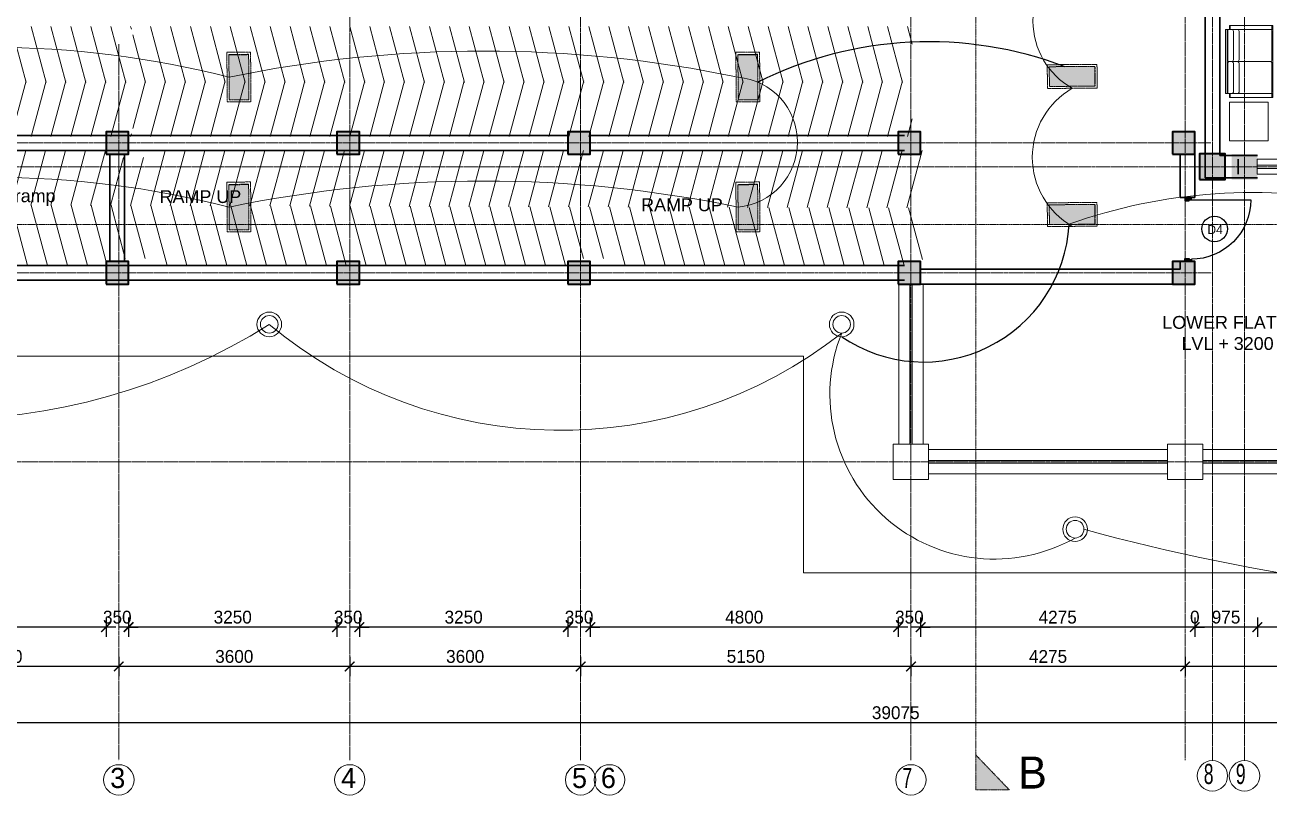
# Model space of a CAD drawing. Header units: inches. Extents: x -3071 to 2534411, y -17796 to 388172.
# Drawn here: x 1731185 to 1750585, y 346953 to 358961 of the extents above; entities that cross this region are included whole.
import ezdxf
from ezdxf.enums import TextEntityAlignment as Align

# ---------------------------------------------------------------- set-up
doc = ezdxf.new("R2010")
doc.units = ezdxf.units.IN
doc.header["$MEASUREMENT"] = 0
for name, pattern in [('ACAD_ISO08W100', [36, 24, -3, 6, -3]), ('CENTER', [2, 1.25, -0.25, 0.25, -0.25]), ('DASHDOT2', [12.7, 6.35, -3.175, 0, -3.175]), ('DASHED', [0.75, 0.5, -0.25])]:
    doc.linetypes.add(name, pattern=pattern)
for name, color, linetype, lineweight in [('001-Archi-Opening Tags', 14, 'Continuous', 25), ('002-Archi- Opening', 90, 'Continuous', 25), ('A .4 col', 5, 'Continuous', 40), ('A 0.05 hatch', 252, 'Continuous', 5), ('A 0.09 Furniture', 30, 'Continuous', 5), ('A 0.13 dw', 3, 'Continuous', 13), ('A 0.13 IND DIM', 240, 'Continuous', 13), ('cen', 50, 'ACAD_ISO08W100', 5), ('conduit Light & fan City', 30, 'Continuous', 5), ('DIM', 161, 'Continuous', 15), ('dotted line', 1, 'DASHED', 9), ('Grid Tag', 6, 'Continuous', 20), ('p1 walls stone outline', 4, 'Continuous', 30), ('section', 6, 'DASHDOT2', 20), ('text', 7, 'Continuous', 25)]:
    doc.layers.add(name, color=color, linetype=linetype, lineweight=lineweight)
for name, color, linetype in [('1 x 4 recessed', 80, 'CENTER'), ('emergencylight', 1, 'Continuous'), ('Wires', 1, 'Continuous')]:
    doc.layers.add(name, color=color, linetype=linetype)
doc.styles.add('AERIAL', font='arial.ttf', dxfattribs={"height": 10})
doc.styles.add('Archi 100', font='GOTHIC.TTF', dxfattribs={"height": 200})
doc.styles.add('CG', font='GOTHIC.TTF', dxfattribs={"height": 40})
doc.styles.get("Standard").update_dxf_attribs({"font": 'GOTHIC.TTF'})
doc.dimstyles.new('Archi 100', dxfattribs={"dimtxt": 200, "dimasz": 150, "dimexe": 150, "dimexo": 300, "dimgap": 50, "dimtad": 1, "dimdec": 0, "dimrnd": 5, "dimzin": 0, "dimdsep": 46, "dimtxsty": 'Archi 100', "dimblk": 'ARCHTICK', "dimcen": 0.09, "dimdle": 150, "dimclrd": 256, "dimclre": 256, "dimclrt": 256, "dimadec": 0, "dimazin": 0, "dimtfac": 1, "dimtdec": 0, "dimtix": 1, "dimtofl": 0, "dimtmove": 0, "dimatfit": 3, "dimfxl": 150, "dimfxlon": 1, "dimtolj": 1, "dimtzin": 0, "dimlwd": -1, "dimlwe": -1, "dimarcsym": 0})

# ---------------------------------------------------------------- blocks, each defined once
blk = doc.blocks.new('grid')
at = {"layer": 'Grid Tag', "linetype": 'Continuous', "ltscale": 30}
blk.add_circle((51, 48), 264, dxfattribs=at)
blk.add_attdef('GRID', (-143, -93), '', height=200)
blk = doc.blocks.new('sofa 2 person')
at = {"linetype": 'Continuous'}
for points in [[(-562, 62), (-500, 62, 0.414214), (-475, 37), (-25, 37, 0.414214), (0, 62, 0.414214), (25, 37), (475, 37, 0.414214), (500, 62), (562, 62), (562, 737), (-562, 737)], [(-500, 700, -0.414214), (-475, 725), (-25, 725, -0.414214), (0, 700, -0.414214), (25, 725), (475, 725, -0.414214), (500, 700)], [(-500, 187, -0.414214), (-475, 212), (-25, 212, -0.414214), (0, 187, -0.414214), (25, 212), (475, 212, -0.414214), (500, 187)], [(500, 100, 0.414214), (475, 125), (25, 125, 0.414214), (0, 100, 0.414214), (-25, 125), (-475, 125, 0.414214), (-500, 100)]]:
    blk.add_lwpolyline(points, format="xyb", dxfattribs=at)
for points in [[(-562, 62), (-562, 737)], [(500, 700), (500, 700)], [(0, 187), (0, 187)], [(0, 100), (0, 100)], [(500, 187), (500, 187)], [(500, 100), (500, 100)]]:
    blk.add_lwpolyline(points, close=True, dxfattribs=at)
for points in [[(-562, 725), (-500, 725)], [(500, 737), (500, 0), (-500, 0), (-500, 737)], [(0, 700), (0, 62)], [(562, 725), (500, 725)], [(-562, 75), (-500, 75)], [(-500, 25), (500, 25)], [(562, 75), (500, 75)]]:
    blk.add_lwpolyline(points, dxfattribs=at)
blk = doc.blocks.new('W2')
at = {"layer": 'A 0.13 dw'}
for points in [[(143910, 195589), (143910, 195359), (142110, 195359), (142110, 195589)], [(142110, 195446), (143910, 195446), (143910, 195496), (142110, 195496)]]:
    blk.add_lwpolyline(points, close=True, dxfattribs=at)
blk = doc.blocks.new('*U658')
at = {"ltscale": 100}
for points in [[(5, 50), (5, -50), (55, -50), (55, 15), (40, 15), (40, 50)], [(995, 50), (995, -50), (945, -50), (945, 15), (960, 15), (960, 50)]]:
    blk.add_hatch(color=256, dxfattribs=at).paths.add_polyline_path(points)
blk.add_lwpolyline([(43, 50), (43, 964, -0.414214), (957, 50)], format="xyb", dxfattribs=at)
for points in [[(5, 50), (5, -50), (55, -50), (55, 15), (40, 15), (40, 50)], [(995, 50), (995, -50), (945, -50), (945, 15), (960, 15), (960, 50)]]:
    blk.add_lwpolyline(points, close=True)
blk = doc.blocks.new('window tag')
blk.add_circle((0, 0), 200)
at = {"style": 'Archi 100', "flags": 1}
for tag, p in [('WIDTH', (15, 174.5)), ('HEIGHT', (-4.5, -348.5))]:
    blk.add_attdef(tag, p, '', height=200, dxfattribs=at)
at = {"style": 'Archi 100'}
blk.add_attdef('SYMBOL', text='', height=200, dxfattribs=at).set_placement((8, -10.5), align=Align.MIDDLE_CENTER)
blk = doc.blocks.new('_ArchTick')
at = {"color": 0, "linetype": 'ByBlock', "const_width": 0.15}
blk.add_lwpolyline([(-0.5, -0.5), (0.5, 0.5)], dxfattribs=at)
blk = doc.blocks.new('*D1191')
at = {"transparency": 16777216}
for p, q in [((1750401, 349722), (1750401, 349422)), ((1752201, 349722), (1752201, 349422)), ((1752351, 349572), (1750251, 349572))]:
    blk.add_line(p, q, dxfattribs=at)
at = {"layer": 'Defpoints', "color": 0, "transparency": 16777216}
for p in [(1750401, 356635), (1752201, 356635), (1750401, 349572)]:
    blk.add_point(p, dxfattribs=at)
at = {"transparency": 16777216, "xscale": 150, "yscale": 150, "zscale": 150, "rotation": 180}
blk.add_blockref('_ArchTick', (1750401, 349572), dxfattribs=at)
at = {"transparency": 16777216, "xscale": 150, "yscale": 150, "zscale": 150}
blk.add_blockref('_ArchTick', (1752201, 349572), dxfattribs=at)
at = {"transparency": 16777216, "insert": (1751301, 349727), "char_height": 200, "attachment_point": 5, "style": 'Archi 100'}
blk.add_mtext('\\A1;1800', dxfattribs=at)
blk = doc.blocks.new('*D1192')
at = {"transparency": 16777216}
for p, q in [((1749426, 349722), (1749426, 349422)), ((1750401, 349722), (1750401, 349422)), ((1750551, 349572), (1749276, 349572))]:
    blk.add_line(p, q, dxfattribs=at)
at = {"layer": 'Defpoints', "color": 0, "transparency": 16777216}
for p in [(1750401, 356635), (1749426, 354920), (1749426, 349572)]:
    blk.add_point(p, dxfattribs=at)
at = {"transparency": 16777216, "xscale": 150, "yscale": 150, "zscale": 150, "rotation": 180}
blk.add_blockref('_ArchTick', (1749426, 349572), dxfattribs=at)
at = {"transparency": 16777216, "xscale": 150, "yscale": 150, "zscale": 150}
blk.add_blockref('_ArchTick', (1750401, 349572), dxfattribs=at)
at = {"transparency": 16777216, "insert": (1749913, 349727), "char_height": 200, "attachment_point": 5, "style": 'Archi 100'}
blk.add_mtext('\\A1;975', dxfattribs=at)
blk = doc.blocks.new('*D1193')
at = {"transparency": 16777216}
for p, q in [((1749426, 349722), (1749426, 349422)), ((1749426, 349722), (1749426, 349422)), ((1749426, 349572), (1749276, 349572)), ((1749426, 349572), (1749576, 349572))]:
    blk.add_line(p, q, dxfattribs=at)
at = {"layer": 'Defpoints', "color": 0, "transparency": 16777216}
for p in [(1749426, 354920), (1749426, 354920), (1749426, 349572)]:
    blk.add_point(p, dxfattribs=at)
at = {"transparency": 16777216, "xscale": 150, "yscale": 150, "zscale": 150}
blk.add_blockref('_ArchTick', (1749426, 349572), dxfattribs=at)
at = {"transparency": 16777216, "xscale": 150, "yscale": 150, "zscale": 150, "rotation": 180}
blk.add_blockref('_ArchTick', (1749426, 349572), dxfattribs=at)
at = {"transparency": 16777216, "insert": (1749426, 349727), "char_height": 200, "attachment_point": 5, "style": 'Archi 100'}
blk.add_mtext('\\A1;0', dxfattribs=at)
blk = doc.blocks.new('*D1194')
at = {"transparency": 16777216}
for p, q in [((1745151, 349722), (1745151, 349422)), ((1749426, 349722), (1749426, 349422)), ((1749576, 349572), (1745001, 349572))]:
    blk.add_line(p, q, dxfattribs=at)
at = {"layer": 'Defpoints', "color": 0, "transparency": 16777216}
for p in [(1745151, 354920), (1749426, 354920), (1745151, 349572)]:
    blk.add_point(p, dxfattribs=at)
at = {"transparency": 16777216, "xscale": 150, "yscale": 150, "zscale": 150, "rotation": 180}
blk.add_blockref('_ArchTick', (1745151, 349572), dxfattribs=at)
at = {"transparency": 16777216, "xscale": 150, "yscale": 150, "zscale": 150}
blk.add_blockref('_ArchTick', (1749426, 349572), dxfattribs=at)
at = {"transparency": 16777216, "insert": (1747288, 349727), "char_height": 200, "attachment_point": 5, "style": 'Archi 100'}
blk.add_mtext('\\A1;4275', dxfattribs=at)
blk = doc.blocks.new('*D1195')
at = {"transparency": 16777216}
for p, q in [((1744801, 349722), (1744801, 349422)), ((1745151, 349722), (1745151, 349422)), ((1744801, 349572), (1744651, 349572)), ((1745151, 349572), (1745301, 349572))]:
    blk.add_line(p, q, dxfattribs=at)
at = {"layer": 'Defpoints', "color": 0, "transparency": 16777216}
for p in [(1744801, 354920), (1745151, 354920), (1744801, 349572)]:
    blk.add_point(p, dxfattribs=at)
at = {"transparency": 16777216, "xscale": 150, "yscale": 150, "zscale": 150}
blk.add_blockref('_ArchTick', (1744801, 349572), dxfattribs=at)
at = {"transparency": 16777216, "xscale": 150, "yscale": 150, "zscale": 150, "rotation": 180}
blk.add_blockref('_ArchTick', (1745151, 349572), dxfattribs=at)
at = {"transparency": 16777216, "insert": (1744976, 349727), "char_height": 200, "attachment_point": 5, "style": 'Archi 100'}
blk.add_mtext('\\A1;350', dxfattribs=at)
blk = doc.blocks.new('*D1196')
at = {"transparency": 16777216}
for p, q in [((1740001, 349722), (1740001, 349422)), ((1744801, 349722), (1744801, 349422)), ((1744951, 349572), (1739851, 349572))]:
    blk.add_line(p, q, dxfattribs=at)
at = {"layer": 'Defpoints', "color": 0, "transparency": 16777216}
for p in [(1740001, 354920), (1744801, 354920), (1740001, 349572)]:
    blk.add_point(p, dxfattribs=at)
at = {"transparency": 16777216, "xscale": 150, "yscale": 150, "zscale": 150, "rotation": 180}
blk.add_blockref('_ArchTick', (1740001, 349572), dxfattribs=at)
at = {"transparency": 16777216, "xscale": 150, "yscale": 150, "zscale": 150}
blk.add_blockref('_ArchTick', (1744801, 349572), dxfattribs=at)
at = {"transparency": 16777216, "insert": (1742401, 349727), "char_height": 200, "attachment_point": 5, "style": 'Archi 100'}
blk.add_mtext('\\A1;4800', dxfattribs=at)
blk = doc.blocks.new('*D1197')
at = {"transparency": 16777216}
for p, q in [((1739651, 349722), (1739651, 349422)), ((1740001, 349722), (1740001, 349422)), ((1739651, 349572), (1739501, 349572)), ((1740001, 349572), (1740151, 349572))]:
    blk.add_line(p, q, dxfattribs=at)
at = {"layer": 'Defpoints', "color": 0, "transparency": 16777216}
for p in [(1739651, 354920), (1740001, 354920), (1739651, 349572)]:
    blk.add_point(p, dxfattribs=at)
at = {"transparency": 16777216, "xscale": 150, "yscale": 150, "zscale": 150}
blk.add_blockref('_ArchTick', (1739651, 349572), dxfattribs=at)
at = {"transparency": 16777216, "xscale": 150, "yscale": 150, "zscale": 150, "rotation": 180}
blk.add_blockref('_ArchTick', (1740001, 349572), dxfattribs=at)
at = {"transparency": 16777216, "insert": (1739826, 349727), "char_height": 200, "attachment_point": 5, "style": 'Archi 100'}
blk.add_mtext('\\A1;350', dxfattribs=at)
blk = doc.blocks.new('*D1198')
at = {"transparency": 16777216}
for p, q in [((1736401, 349722), (1736401, 349422)), ((1739651, 349722), (1739651, 349422)), ((1739801, 349572), (1736251, 349572))]:
    blk.add_line(p, q, dxfattribs=at)
at = {"layer": 'Defpoints', "color": 0, "transparency": 16777216}
for p in [(1736401, 354920), (1739651, 354920), (1736401, 349572)]:
    blk.add_point(p, dxfattribs=at)
at = {"transparency": 16777216, "xscale": 150, "yscale": 150, "zscale": 150, "rotation": 180}
blk.add_blockref('_ArchTick', (1736401, 349572), dxfattribs=at)
at = {"transparency": 16777216, "xscale": 150, "yscale": 150, "zscale": 150}
blk.add_blockref('_ArchTick', (1739651, 349572), dxfattribs=at)
at = {"transparency": 16777216, "insert": (1738026, 349727), "char_height": 200, "attachment_point": 5, "style": 'Archi 100'}
blk.add_mtext('\\A1;3250', dxfattribs=at)
blk = doc.blocks.new('*D1199')
at = {"transparency": 16777216}
for p, q in [((1736051, 349722), (1736051, 349422)), ((1736401, 349722), (1736401, 349422)), ((1736051, 349572), (1735901, 349572)), ((1736401, 349572), (1736551, 349572))]:
    blk.add_line(p, q, dxfattribs=at)
at = {"layer": 'Defpoints', "color": 0, "transparency": 16777216}
for p in [(1736051, 354920), (1736401, 354920), (1736051, 349572)]:
    blk.add_point(p, dxfattribs=at)
at = {"transparency": 16777216, "xscale": 150, "yscale": 150, "zscale": 150}
blk.add_blockref('_ArchTick', (1736051, 349572), dxfattribs=at)
at = {"transparency": 16777216, "xscale": 150, "yscale": 150, "zscale": 150, "rotation": 180}
blk.add_blockref('_ArchTick', (1736401, 349572), dxfattribs=at)
at = {"transparency": 16777216, "insert": (1736226, 349727), "char_height": 200, "attachment_point": 5, "style": 'Archi 100'}
blk.add_mtext('\\A1;350', dxfattribs=at)
blk = doc.blocks.new('*D1200')
at = {"transparency": 16777216}
for p, q in [((1732801, 349722), (1732801, 349422)), ((1736051, 349722), (1736051, 349422)), ((1736201, 349572), (1732651, 349572))]:
    blk.add_line(p, q, dxfattribs=at)
at = {"layer": 'Defpoints', "color": 0, "transparency": 16777216}
for p in [(1732801, 354920), (1736051, 354920), (1732801, 349572)]:
    blk.add_point(p, dxfattribs=at)
at = {"transparency": 16777216, "xscale": 150, "yscale": 150, "zscale": 150, "rotation": 180}
blk.add_blockref('_ArchTick', (1732801, 349572), dxfattribs=at)
at = {"transparency": 16777216, "xscale": 150, "yscale": 150, "zscale": 150}
blk.add_blockref('_ArchTick', (1736051, 349572), dxfattribs=at)
at = {"transparency": 16777216, "insert": (1734426, 349727), "char_height": 200, "attachment_point": 5, "style": 'Archi 100'}
blk.add_mtext('\\A1;3250', dxfattribs=at)
blk = doc.blocks.new('*D1201')
at = {"transparency": 16777216}
for p, q in [((1732451, 349722), (1732451, 349422)), ((1732801, 349722), (1732801, 349422)), ((1732451, 349572), (1732301, 349572)), ((1732801, 349572), (1732951, 349572))]:
    blk.add_line(p, q, dxfattribs=at)
at = {"layer": 'Defpoints', "color": 0, "transparency": 16777216}
for p in [(1732451, 354920), (1732801, 354920), (1732451, 349572)]:
    blk.add_point(p, dxfattribs=at)
at = {"transparency": 16777216, "xscale": 150, "yscale": 150, "zscale": 150}
blk.add_blockref('_ArchTick', (1732451, 349572), dxfattribs=at)
at = {"transparency": 16777216, "xscale": 150, "yscale": 150, "zscale": 150, "rotation": 180}
blk.add_blockref('_ArchTick', (1732801, 349572), dxfattribs=at)
at = {"transparency": 16777216, "insert": (1732626, 349727), "char_height": 200, "attachment_point": 5, "style": 'Archi 100'}
blk.add_mtext('\\A1;350', dxfattribs=at)
blk = doc.blocks.new('*D1202')
at = {"transparency": 16777216}
for p, q in [((1728051, 349722), (1728051, 349422)), ((1732451, 349722), (1732451, 349422)), ((1732601, 349572), (1727901, 349572))]:
    blk.add_line(p, q, dxfattribs=at)
at = {"layer": 'Defpoints', "color": 0, "transparency": 16777216}
for p in [(1728051, 354920), (1732451, 354920), (1728051, 349572)]:
    blk.add_point(p, dxfattribs=at)
at = {"transparency": 16777216, "xscale": 150, "yscale": 150, "zscale": 150, "rotation": 180}
blk.add_blockref('_ArchTick', (1728051, 349572), dxfattribs=at)
at = {"transparency": 16777216, "xscale": 150, "yscale": 150, "zscale": 150}
blk.add_blockref('_ArchTick', (1732451, 349572), dxfattribs=at)
at = {"transparency": 16777216, "insert": (1730251, 349727), "char_height": 200, "attachment_point": 5, "style": 'Archi 100'}
blk.add_mtext('\\A1;4400', dxfattribs=at)
blk = doc.blocks.new('*D1209')
at = {"transparency": 16777216}
for p, q in [((1749275, 349109), (1749275, 348809)), ((1753300, 349109), (1753300, 348809)), ((1753450, 348959), (1749125, 348959))]:
    blk.add_line(p, q, dxfattribs=at)
at = {"layer": 'Defpoints', "color": 0, "transparency": 16777216}
for p in [(1749275, 352150), (1753300, 352150), (1749275, 348959)]:
    blk.add_point(p, dxfattribs=at)
at = {"transparency": 16777216, "xscale": 150, "yscale": 150, "zscale": 150, "rotation": 180}
blk.add_blockref('_ArchTick', (1749275, 348959), dxfattribs=at)
at = {"transparency": 16777216, "xscale": 150, "yscale": 150, "zscale": 150}
blk.add_blockref('_ArchTick', (1753300, 348959), dxfattribs=at)
at = {"transparency": 16777216, "insert": (1751288, 349114), "char_height": 200, "attachment_point": 5, "style": 'Archi 100'}
blk.add_mtext('\\A1;4025', dxfattribs=at)
blk = doc.blocks.new('*D1210')
at = {"transparency": 16777216}
for p, q in [((1745000, 349109), (1745000, 348809)), ((1749275, 349109), (1749275, 348809)), ((1749425, 348959), (1744850, 348959))]:
    blk.add_line(p, q, dxfattribs=at)
at = {"layer": 'Defpoints', "color": 0, "transparency": 16777216}
for p in [(1745000, 352150), (1749275, 352150), (1745000, 348959)]:
    blk.add_point(p, dxfattribs=at)
at = {"transparency": 16777216, "xscale": 150, "yscale": 150, "zscale": 150, "rotation": 180}
blk.add_blockref('_ArchTick', (1745000, 348959), dxfattribs=at)
at = {"transparency": 16777216, "xscale": 150, "yscale": 150, "zscale": 150}
blk.add_blockref('_ArchTick', (1749275, 348959), dxfattribs=at)
at = {"transparency": 16777216, "insert": (1747138, 349114), "char_height": 200, "attachment_point": 5, "style": 'Archi 100'}
blk.add_mtext('\\A1;4275', dxfattribs=at)
blk = doc.blocks.new('*D1211')
at = {"transparency": 16777216}
for p, q in [((1739850, 349109), (1739850, 348809)), ((1745000, 349109), (1745000, 348809)), ((1745150, 348959), (1739700, 348959))]:
    blk.add_line(p, q, dxfattribs=at)
at = {"layer": 'Defpoints', "color": 0, "transparency": 16777216}
for p in [(1739850, 352150), (1745000, 352150), (1739850, 348959)]:
    blk.add_point(p, dxfattribs=at)
at = {"transparency": 16777216, "xscale": 150, "yscale": 150, "zscale": 150, "rotation": 180}
blk.add_blockref('_ArchTick', (1739850, 348959), dxfattribs=at)
at = {"transparency": 16777216, "xscale": 150, "yscale": 150, "zscale": 150}
blk.add_blockref('_ArchTick', (1745000, 348959), dxfattribs=at)
at = {"transparency": 16777216, "insert": (1742425, 349114), "char_height": 200, "attachment_point": 5, "style": 'Archi 100'}
blk.add_mtext('\\A1;5150', dxfattribs=at)
blk = doc.blocks.new('*D1212')
at = {"transparency": 16777216}
for p, q in [((1736250, 349109), (1736250, 348809)), ((1739850, 349109), (1739850, 348809)), ((1740000, 348959), (1736100, 348959))]:
    blk.add_line(p, q, dxfattribs=at)
at = {"layer": 'Defpoints', "color": 0, "transparency": 16777216}
for p in [(1736250, 352150), (1739850, 352150), (1736250, 348959)]:
    blk.add_point(p, dxfattribs=at)
at = {"transparency": 16777216, "xscale": 150, "yscale": 150, "zscale": 150, "rotation": 180}
blk.add_blockref('_ArchTick', (1736250, 348959), dxfattribs=at)
at = {"transparency": 16777216, "xscale": 150, "yscale": 150, "zscale": 150}
blk.add_blockref('_ArchTick', (1739850, 348959), dxfattribs=at)
at = {"transparency": 16777216, "insert": (1738050, 349114), "char_height": 200, "attachment_point": 5, "style": 'Archi 100'}
blk.add_mtext('\\A1;3600', dxfattribs=at)
blk = doc.blocks.new('*D1213')
at = {"transparency": 16777216}
for p, q in [((1732650, 349109), (1732650, 348809)), ((1736250, 349109), (1736250, 348809)), ((1736400, 348959), (1732500, 348959))]:
    blk.add_line(p, q, dxfattribs=at)
at = {"layer": 'Defpoints', "color": 0, "transparency": 16777216}
for p in [(1732650, 352150), (1736250, 352150), (1732650, 348959)]:
    blk.add_point(p, dxfattribs=at)
at = {"transparency": 16777216, "xscale": 150, "yscale": 150, "zscale": 150, "rotation": 180}
blk.add_blockref('_ArchTick', (1732650, 348959), dxfattribs=at)
at = {"transparency": 16777216, "xscale": 150, "yscale": 150, "zscale": 150}
blk.add_blockref('_ArchTick', (1736250, 348959), dxfattribs=at)
at = {"transparency": 16777216, "insert": (1734450, 349114), "char_height": 200, "attachment_point": 5, "style": 'Archi 100'}
blk.add_mtext('\\A1;3600', dxfattribs=at)
blk = doc.blocks.new('*D1214')
at = {"transparency": 16777216}
for p, q in [((1729050, 349109), (1729050, 348809)), ((1732650, 349109), (1732650, 348809)), ((1732800, 348959), (1728900, 348959))]:
    blk.add_line(p, q, dxfattribs=at)
at = {"layer": 'Defpoints', "color": 0, "transparency": 16777216}
for p in [(1729050, 352150), (1732650, 352150), (1729050, 348959)]:
    blk.add_point(p, dxfattribs=at)
at = {"transparency": 16777216, "xscale": 150, "yscale": 150, "zscale": 150, "rotation": 180}
blk.add_blockref('_ArchTick', (1729050, 348959), dxfattribs=at)
at = {"transparency": 16777216, "xscale": 150, "yscale": 150, "zscale": 150}
blk.add_blockref('_ArchTick', (1732650, 348959), dxfattribs=at)
at = {"transparency": 16777216, "insert": (1730850, 349114), "char_height": 200, "attachment_point": 5, "style": 'Archi 100'}
blk.add_mtext('\\A1;3600', dxfattribs=at)
blk = doc.blocks.new('*D1216')
at = {"transparency": 16777216}
for p, q in [((1725226, 348232), (1725226, 347932)), ((1764300, 348232), (1764300, 347932)), ((1764450, 348082), (1725076, 348082))]:
    blk.add_line(p, q, dxfattribs=at)
at = {"layer": 'Defpoints', "color": 0, "transparency": 16777216}
for p in [(1764300, 356550), (1725226, 354895), (1725226, 348082)]:
    blk.add_point(p, dxfattribs=at)
at = {"transparency": 16777216, "xscale": 150, "yscale": 150, "zscale": 150, "rotation": 180}
blk.add_blockref('_ArchTick', (1725226, 348082), dxfattribs=at)
at = {"transparency": 16777216, "xscale": 150, "yscale": 150, "zscale": 150}
blk.add_blockref('_ArchTick', (1764300, 348082), dxfattribs=at)
at = {"transparency": 16777216, "insert": (1744763, 348237), "char_height": 200, "attachment_point": 5, "style": 'Archi 100'}
blk.add_mtext('\\A1;39075', dxfattribs=at)
blk = doc.blocks.new('2 ft panel')
at = {"layer": '1 x 4 recessed', "lineweight": 0}
h = blk.add_hatch(dxfattribs=at)
h.set_pattern_fill('AR-SAND', color=256, scale=6.25)
h.set_pattern_definition([(37.5, (-417982.219, 97562.351), (-0.39370849, 12.04264856), [0, -9.5, 0, -10.625, 0, -10.15625]), (7.5, (-417982.219, 97562.351), (11.0611044, 17.6384129), [0, -5.125, 0, -8.5625, 0, -3.28125]), (327.5, (-417989.906, 97562.351), (19.46338664, 0.03536908), [0, -3.125, 0, -11.25, 0, -14.6875]), (317.5, (-417989.906, 97562.351), (18.7882913, 5.4854723), [0, -1.5625, 0, -7.375, 0, -8.4375])])
h.paths.add_polyline_path([(287, -125), (287, 125), (-288, 125), (-288, -125)])
at = {"layer": '1 x 4 recessed'}
blk.add_line((287, 125), (287, -125), dxfattribs=at)
at = {"layer": '1 x 4 recessed', "lineweight": 0}
for points in [[(316, -150), (-313, -150), (-313, 150), (316, 150)], [(287, -125), (-288, -125), (-288, 125), (287, 125)], [(316, 150), (316, -150)]]:
    blk.add_lwpolyline(points, dxfattribs=at)
blk = doc.blocks.new('emergency')
at = {"layer": 'conduit Light & fan City'}
for radius in [128, 91.5]:
    blk.add_circle((0, 0), radius, dxfattribs=at)

msp = doc.modelspace()

# ---------------------------------------------------------------- hatches: boundary and pattern name
at = {"layer": 'A .4 col', "linetype": 'Continuous'}
h = msp.add_hatch(color=256, dxfattribs=at)
h.dxf.hatch_style = 1
h.paths.add_polyline_path([(1732450.61, 356945.17), (1732800.61, 356945.17), (1732800.61, 357295.17), (1732450.61, 357295.17)])
h = msp.add_hatch(color=256, dxfattribs=at)
h.dxf.hatch_style = 1
h.paths.add_polyline_path([(1736050.61, 356945.17), (1736400.61, 356945.17), (1736400.61, 357295.17), (1736050.61, 357295.17)])
h = msp.add_hatch(color=256, dxfattribs=at)
h.dxf.hatch_style = 1
h.paths.add_polyline_path([(1739650.61, 356945.17), (1740000.61, 356945.17), (1740000.61, 357295.17), (1739650.61, 357295.17)])
h = msp.add_hatch(color=256, dxfattribs=at)
h.dxf.hatch_style = 1
h.paths.add_polyline_path([(1744800.61, 356945.17), (1745150.61, 356945.17), (1745150.61, 357295.17), (1744800.61, 357295.17)])
h = msp.add_hatch(color=256, dxfattribs=at)
h.dxf.hatch_style = 1
h.paths.add_polyline_path([(1749075.61, 356945.17), (1749425.61, 356945.17), (1749425.61, 357295.17), (1749075.61, 357295.17)])
h = msp.add_hatch(color=256, dxfattribs=at)
h.dxf.hatch_style = 1
h.paths.add_polyline_path([(1749500.46, 356550.17), (1749900.46, 356550.17), (1749900.46, 356950.17), (1749500.46, 356950.17)])
h = msp.add_hatch(color=256, dxfattribs=at)
h.dxf.hatch_style = 1
h.paths.add_polyline_path([(1750000.46, 356550.17), (1750400.46, 356550.17), (1750400.46, 356950.17), (1750000.46, 356950.17)])
h = msp.add_hatch(color=256, dxfattribs=at)
h.dxf.hatch_style = 1
h.paths.add_polyline_path([(1732450.61, 354920.17), (1732800.61, 354920.17), (1732800.61, 355270.17), (1732450.61, 355270.17)])
h = msp.add_hatch(color=256, dxfattribs=at)
h.dxf.hatch_style = 1
h.paths.add_polyline_path([(1736050.61, 354920.17), (1736400.61, 354920.17), (1736400.61, 355270.17), (1736050.61, 355270.17)])
h = msp.add_hatch(color=256, dxfattribs=at)
h.dxf.hatch_style = 1
h.paths.add_polyline_path([(1739650.61, 354920.17), (1740000.61, 354920.17), (1740000.61, 355270.17), (1739650.61, 355270.17)])
h = msp.add_hatch(color=256, dxfattribs=at)
h.dxf.hatch_style = 1
h.paths.add_polyline_path([(1744800.61, 354920.17), (1745150.61, 354920.17), (1745150.61, 355270.17), (1744800.61, 355270.17)])
h = msp.add_hatch(color=256, dxfattribs=at)
h.dxf.hatch_style = 1
h.paths.add_polyline_path([(1749075.61, 354920.18), (1749425.61, 354920.18), (1749425.61, 355270.18), (1749075.61, 355270.18)])
at = {"layer": 'A 0.05 hatch'}
h = msp.add_hatch(dxfattribs=at)
h.set_pattern_fill('_USER', color=256, scale=300, angle=285, style=0, pattern_type=0)
h.set_pattern_definition([(105, (1895655.64, 504697.43), (-289.77775, -77.6457), [])])
h.paths.add_polyline_path([(1733070.43, 358933.28), (1733070.43, 358808.28), (1732845.43, 358808.28), (1732845.43, 358933.28), (1727715.42, 358933.28), (1727715.42, 358063.28), (1745020.43, 358063.28), (1745020.43, 358933.28)])
h = msp.add_hatch(dxfattribs=at)
h.set_pattern_fill('_USER', color=256, scale=300, angle=285, style=0, pattern_type=0)
h.set_pattern_definition([(255, (1895655.64, 211456.03), (-289.77775, 77.6457), [])])
h.paths.add_polyline_path([(1733070.43, 357220.18), (1733070.43, 357345.18), (1732845.43, 357345.18), (1732845.43, 357220.18), (1727715.42, 357220.18), (1727715.42, 358090.18), (1745020.43, 358090.18), (1745020.43, 357220.18)])
h = msp.add_hatch(dxfattribs=at)
h.set_pattern_fill('_USER', color=256, scale=300, angle=285, style=0, pattern_type=0)
h.set_pattern_definition([(75, (1727857.77, 356130.18), (289.778, -77.6457), [])])
h.paths.add_polyline_path([(1732850.61, 357004.9), (1732850.61, 356895.18), (1732625.61, 356895.18), (1732625.61, 357004.91), (1727872.77, 357005.18), (1727872.77, 356160.18), (1745177.77, 356107.68), (1745177.77, 357004.2), (1733182.77, 357004.88), (1733182.77, 356895.18), (1732957.77, 356895.18), (1732957.77, 357004.89)])
h = msp.add_hatch(dxfattribs=at)
h.set_pattern_fill('_USER', color=256, scale=300, angle=285, style=0, pattern_type=0)
h.set_pattern_definition([(285, (1727857.77, 356192.94), (289.778, 77.6457), [])])
h.paths.add_polyline_path([(1739877.77, 355320.18), (1740327.77, 355320.18), (1740327.77, 355210.18), (1745177.77, 355210.18), (1745177.77, 356107.68), (1727872.77, 356162.94), (1727872.77, 355210.18), (1732677.77, 355210.18), (1732677.77, 355320.18), (1733127.77, 355320.18), (1733127.77, 355210.18), (1739877.77, 355210.18)])
at = {"layer": 'section'}
msp.add_hatch(color=256, dxfattribs=at).paths.add_polyline_path([(1746535.21, 347034.23), (1746012.87, 347034.23), (1746012.87, 347577.83)])

# ---------------------------------------------------------------- linework, layer by layer
at = {"layer": 'A .4 col', "linetype": 'Continuous'}
for points in [[(1732450.61, 356945.17), (1732800.61, 356945.17), (1732800.61, 357295.17), (1732450.61, 357295.17)], [(1736050.61, 356945.17), (1736400.61, 356945.17), (1736400.61, 357295.17), (1736050.61, 357295.17)], [(1739650.61, 356945.17), (1740000.61, 356945.17), (1740000.61, 357295.17), (1739650.61, 357295.17)], [(1744800.61, 356945.17), (1745150.61, 356945.17), (1745150.61, 357295.17), (1744800.61, 357295.17)], [(1749075.61, 356945.17), (1749425.61, 356945.17), (1749425.61, 357295.17), (1749075.61, 357295.17)], [(1749500.46, 356550.17), (1749900.46, 356550.17), (1749900.46, 356950.17), (1749500.46, 356950.17)], [(1732450.61, 354920.17), (1732800.61, 354920.17), (1732800.61, 355270.17), (1732450.61, 355270.17)], [(1736050.61, 354920.17), (1736400.61, 354920.17), (1736400.61, 355270.17), (1736050.61, 355270.17)], [(1739650.61, 354920.17), (1740000.61, 354920.17), (1740000.61, 355270.17), (1739650.61, 355270.17)], [(1744800.61, 354920.17), (1745150.61, 354920.17), (1745150.61, 355270.17), (1744800.61, 355270.17)], [(1749075.61, 354920.18), (1749425.61, 354920.18), (1749425.61, 355270.18), (1749075.61, 355270.18)]]:
    msp.add_lwpolyline(points, close=True, dxfattribs=at)
at = {"layer": 'A 0.09 Furniture', "linetype": 'Continuous'}
msp.add_lwpolyline([(1749968.29, 357154.16), (1749968.29, 357754.16), (1750568.29, 357754.16), (1750568.29, 357154.16)], close=True, dxfattribs=at)
at = {"layer": 'cen', "ltscale": 2}
for p, q in [((1736250.46, 373172.74), (1736250.46, 347495.53)), ((1739850.46, 373172.74), (1739850.46, 347495.53)), ((1745000.46, 373172.74), (1745000.46, 347495.53)), ((1749700.46, 373172.74), (1749700.46, 347495.53)), ((1750200.46, 373172.74), (1750200.46, 347495.53)), ((1749275.46, 361350.17), (1749275.46, 347495.53)), ((1732650.46, 358660.17), (1732650.46, 347495.53)), ((1749675.61, 357120.18), (1724678.57, 357120.18)), ((1768615.46, 356750.17), (1720935.46, 356750.17)), ((1749680.61, 355095.18), (1724678.57, 355095.18)), ((1757175.46, 352150.17), (1720935.46, 352150.17))]:
    msp.add_line(p, q, dxfattribs=at)
at = {"layer": 'Defpoints'}
for centre, radius, start, end in [((1745282.53, 352719.84), 5977.53, 69.188492, 116.525002), ((1745199.44, 355975.1), 2269.8, 235.697644, 356.852453)]:
    msp.add_arc(centre, radius, start, end, dxfattribs=at)
at = {"layer": 'DIM'}
for p, q in [((1744810.46, 352425.17), (1744810.46, 354920.17)), ((1745190.46, 352425.17), (1745190.46, 354920.17)), ((1749000.46, 352340.12), (1745275.46, 352340.17)), ((1753025.46, 352340.17), (1749550.46, 352340.17)), ((1749000.46, 351960.12), (1745275.46, 351960.17)), ((1753025.46, 351960.17), (1749550.46, 351960.17))]:
    msp.add_line(p, q, dxfattribs=at)
msp.add_lwpolyline([(1744980.46, 354920.17), (1744980.46, 352425.17), (1745020.46, 352425.17), (1745020.46, 354920.17)], dxfattribs=at)
for points in [[(1744725.46, 351875.17), (1745275.46, 351875.17), (1745275.46, 352425.17), (1744725.46, 352425.17)], [(1749000.46, 351875.17), (1749550.46, 351875.17), (1749550.46, 352425.17), (1749000.46, 352425.17)], [(1749000.46, 352130.12), (1749000.46, 352170.12), (1745275.46, 352170.17), (1745275.46, 352130.17)], [(1753025.46, 352130.17), (1753025.46, 352170.17), (1749550.46, 352170.17), (1749550.46, 352130.17)]]:
    msp.add_lwpolyline(points, close=True, dxfattribs=at)
at = {"layer": 'dotted line', "linetype": 'Continuous', "ltscale": 1000}
msp.add_lwpolyline([(1749900.46, 369865.94), (1765115.46, 369865.94), (1765115.46, 350420.13), (1743325.46, 350420.13), (1743325.46, 353795.18), (1724123.66, 353795.18), (1724123.66, 369865.17), (1744800.46, 369865.17)], dxfattribs=at)
at = {"layer": 'p1 walls stone outline'}
for p, q in [((1749585.46, 361150.17), (1749585.46, 356575.16)), ((1749815.46, 361150.17), (1749815.46, 356925.16)), ((1725540.61, 357235.18), (1734900.61, 357235.18)), ((1732800.61, 357235.18), (1739650.61, 357235.18)), ((1740000.61, 357235.17), (1741200.61, 357235.17)), ((1740000.61, 357235.17), (1744800.61, 357235.17)), ((1743225.49, 357235.18), (1744900.61, 357235.17)), ((1743225.49, 357235.18), (1744800.61, 357235.17)), ((1725540.61, 357005.18), (1734900.61, 357005.18)), ((1732800.61, 357005.18), (1739650.61, 357005.18)), ((1740000.61, 357005.17), (1744800.61, 357005.17)), ((1743225.49, 357005.18), (1744900.61, 357005.17)), ((1732510.61, 356945.17), (1732510.61, 355270.17)), ((1732740.61, 356945.17), (1732740.61, 355270.17)), ((1750405.73, 356925.16), (1749815.46, 356925.16)), ((1750100.46, 356865.17), (1750100.46, 356635.17)), ((1750405.73, 356575.16), (1749585.46, 356575.16)), ((1749195.61, 356270.39), (1749425.61, 356270.39)), ((1725540.61, 355210.18), (1744900.61, 355210.18)), ((1749195.61, 355270.18), (1749425.61, 355270.18)), ((1725625.61, 354980.18), (1744900.61, 354980.18))]:
    msp.add_line(p, q, dxfattribs=at)
for points in [[(1749195.61, 356270.39), (1749195.61, 356950.17)], [(1749425.61, 356270.39), (1749425.61, 356950.17)], [(1745150.61, 354920.17), (1749425.61, 354920.17), (1749425.61, 355270.18)], [(1745150.61, 355150.17), (1749195.61, 355150.17), (1749195.61, 355270.18)]]:
    msp.add_lwpolyline(points, dxfattribs=at)
at = {"layer": 'section'}
for p, q in [((1746012.87, 372948.64), (1746012.87, 347034.23)), ((1720609.78, 355850.85), (1768603.56, 355850.85)), ((1746535.21, 347034.23), (1746012.87, 347577.83)), ((1746012.87, 347034.23), (1746535.21, 347034.23))]:
    msp.add_line(p, q, dxfattribs=at)
at = {"layer": 'Wires', "lineweight": 9}
for centre, radius, start, end in [((1748101.74, 359018.71), 1198.96, 119.240511, 240.759489), ((1730668.31, 343631.96), 14978.05, 75.698276, 104.264365), ((1738336.29, 339009.6), 19543.27, 78.285466, 101.714534), ((1742213.72, 357132.93), 1016.92, 275.108614, 84.891386), ((1748133.12, 356896.29), 1240.58, 119.827271, 240.172729), ((1730668.31, 341606.19), 14978.05, 75.698276, 104.264365), ((1738336.29, 336983.83), 19543.27, 78.285466, 101.714534), ((1750339.95, 347739.22), 8610.02, 78.383656, 109.535061), ((1729863.67, 362417.03), 9609.86, 236.890849, 302.277331), ((1739542.44, 359720.1), 7080.76, 230.047467, 308.190072), ((1746302.91, 353199.64), 2566.99, 158.153398, 299.314548), ((1755906, 380799.35), 30814.28, 254.549687, 286.010247)]:
    msp.add_arc(centre, radius, start, end, dxfattribs=at)

# ---------------------------------------------------------------- block references
ref = msp.add_blockref('grid', (1749654.24, 347209.92), dxfattribs=dict(xscale=0.8987445155798923, yscale=0.8987445155798923, zscale=0.8987445155798923))
ref.add_attrib('GRID', '8', (1749565.7, 347126.14), dxfattribs={"height": 314.56, "width": 0.65})
ref = msp.add_blockref('grid', (1750154.24, 347209.92), dxfattribs=dict(xscale=0.8987445155798923, yscale=0.8987445155798923, zscale=0.8987445155798923))
ref.add_attrib('GRID', '9', (1750065.7, 347126.14), dxfattribs={"height": 314.56, "width": 0.65})
ref = msp.add_blockref('grid', (1732604.23, 347147.47), dxfattribs=dict(xscale=0.8987445155798923, yscale=0.8987445155798923, zscale=0.8987445155798923))
ref.add_attrib('GRID', '3', (1732515.7, 347063.69), dxfattribs={"height": 314.56})
ref = msp.add_blockref('grid', (1736204.23, 347147.47), dxfattribs=dict(xscale=0.8987445155798923, yscale=0.8987445155798923, zscale=0.8987445155798923))
ref.add_attrib('GRID', '4', (1736115.7, 347063.69), dxfattribs={"height": 314.56})
ref = msp.add_blockref('grid', (1739804.23, 347147.47), dxfattribs=dict(xscale=0.8987445155798923, yscale=0.8987445155798923, zscale=0.8987445155798923))
ref.add_attrib('GRID', '5', (1739715.7, 347063.69), dxfattribs={"height": 314.56})
ref = msp.add_blockref('grid', (1740254.23, 347147.47), dxfattribs=dict(xscale=0.8987445155798923, yscale=0.8987445155798923, zscale=0.8987445155798923))
ref.add_attrib('GRID', '6', (1740165.7, 347063.69), dxfattribs={"height": 314.56})
ref = msp.add_blockref('grid', (1744954.24, 347147.47), dxfattribs=dict(xscale=0.8987445155798923, yscale=0.8987445155798923, zscale=0.8987445155798923))
ref.add_attrib('GRID', '7', (1744865.7, 347063.69), dxfattribs={"height": 314.56, "width": 0.65})
at = {"layer": '001-Archi-Opening Tags'}
ref = msp.add_blockref('window tag', (1749734.34, 355779.23), dxfattribs=at)
ref.add_attrib('SYMBOL', 'D4', dxfattribs={"layer": '0', "height": 140, "style": 'CG'}).set_placement((1749742.34, 355768.73), align=Align.MIDDLE_CENTER)
at = {"layer": '002-Archi- Opening', "xscale": 1.010101010106155, "yscale": 1.010101010106155, "zscale": 1.010101010106155, "rotation": 270}
msp.add_blockref('*U658', (1749323.37, 356275.23), dxfattribs=at)
at = {"layer": '1 x 4 recessed', "xscale": 1.232584708463637, "yscale": 1.232584708463637, "zscale": 1.232584708463637}
for p, rotation in [((1734522.38, 358147.02), 90.44801278280978), ((1742458.34, 358147.02), 90.44801278280978), ((1747512.69, 358157.39), 0.4480127828097937), ((1734522.38, 356121.25), 90.44801278280978), ((1742458.34, 356121.25), 90.44801278280978), ((1747512.69, 356004.92), 0.4480127828097937)]:
    msp.add_blockref('2 ft panel', p, dxfattribs=dict(at, rotation=rotation))
at = {"layer": 'A 0.09 Furniture', "linetype": 'Continuous', "rotation": 270}
msp.add_blockref('sofa 2 person', (1749903.24, 358389.05), dxfattribs=at)
at = {"layer": 'A 0.13 IND DIM'}
msp.add_blockref('W2', (1608290.62, 161276.57), dxfattribs=at)
at = {"layer": 'emergencylight', "xscale": 1.5, "yscale": 1.5, "zscale": 1.5}
for p in [(1734995.5, 354292.15), (1743920.27, 354292.15), (1747559.72, 351098.64)]:
    msp.add_blockref('emergency', p, dxfattribs=at)

# ---------------------------------------------------------------- texts
at = {"layer": 'section', "insert": (1746896.16, 347305.22), "char_height": 500, "width": 2050.5885, "attachment_point": 5, "style": 'CG'}
msp.add_mtext('B', dxfattribs=at)
at = {"layer": 'text', "style": 'AERIAL'}
for p in [(1733285.56, 356183.96), (1740793.94, 356055.96)]:
    msp.add_text('RAMP UP', height=200, dxfattribs=at).set_placement(p)
at = {"layer": 'text', "char_height": 200, "width": 14192.8258, "attachment_point": 1, "style": 'AERIAL'}
for s, insert in [('12% gradient ramp', (1729303.24, 356396.8)), ('LOWER FLAT TERRACE ', (1748918.12, 354422.92)), ('LVL + 3200 MM', (1749218.06, 354093.35))]:
    msp.add_mtext(s, dxfattribs=dict(at, insert=insert))

# ---------------------------------------------------------------- dimensions: what is measured, and where the dimension line sits
for base, p1, p2, picture, middle in [((1749425.61, 349572.27), (1750400.88, 356635.17), (1749425.61, 354920.17), '*D1192', (1749913.25, 349727.3)), ((1750400.88, 349572.27), (1752200.77, 356635.17), (1750400.88, 356635.17), '*D1191', (1751300.83, 349727.3)), ((1728050.61, 349572.27), (1732450.61, 354920.17), (1728050.61, 354920.17), '*D1202', (1730250.61, 349727.3)), ((1732450.61, 349572.27), (1732800.61, 354920.17), (1732450.61, 354920.17), '*D1201', (1732625.61, 349727.3)), ((1732800.61, 349572.27), (1736050.61, 354920.17), (1732800.61, 354920.17), '*D1200', (1734425.61, 349727.3)), ((1736050.61, 349572.27), (1736400.61, 354920.17), (1736050.61, 354920.17), '*D1199', (1736225.61, 349727.3)), ((1736400.61, 349572.27), (1739650.61, 354920.17), (1736400.61, 354920.17), '*D1198', (1738025.61, 349727.3)), ((1739650.61, 349572.27), (1740000.61, 354920.17), (1739650.61, 354920.17), '*D1197', (1739825.61, 349727.3)), ((1740000.61, 349572.27), (1744800.61, 354920.17), (1740000.61, 354920.17), '*D1196', (1742400.61, 349727.3)), ((1744800.61, 349572.27), (1745150.61, 354920.17), (1744800.61, 354920.17), '*D1195', (1744975.61, 349727.3)), ((1745150.61, 349572.27), (1749425.61, 354920.18), (1745150.61, 354920.17), '*D1194', (1747288.11, 349727.3)), ((1749425.61290751, 349572.2688673), (1749425.61290751, 354920.17239595), (1749425.61290751, 354920.18006093), '*D1193', (1749425.61290751, 349727.29945873)), ((1729050.46, 348959.06), (1732650.46, 352150.17), (1729050.46, 352150.17), '*D1214', (1730850.46, 349114.09)), ((1732650.46, 348959.06), (1736250.46, 352150.17), (1732650.46, 352150.17), '*D1213', (1734450.46, 349114.09)), ((1736250.46, 348959.06), (1739850.46, 352150.17), (1736250.46, 352150.17), '*D1212', (1738050.46, 349114.09)), ((1739850.46, 348959.06), (1745000.46, 352150.17), (1739850.46, 352150.17), '*D1211', (1742425.46, 349114.09)), ((1745000.46, 348959.06), (1749275.46, 352150.17), (1745000.46, 352150.17), '*D1210', (1747137.96, 349114.09)), ((1749275.46, 348959.06), (1753300.46, 352150.17), (1749275.46, 352150.17), '*D1209', (1751287.96, 349114.09))]:
    dim = msp.add_linear_dim(base=base, p1=p1, p2=p2, dimstyle='Archi 100', override={"dimtmove": 1})
    dim.commit()
    dim.dimension.update_dxf_attribs({"geometry": picture, "text_midpoint": middle})
dim = msp.add_linear_dim(base=(1725226.43, 348082.19), p1=(1764300.46, 356550.17), p2=(1725226.43, 354895.18), dimstyle='Archi 100')
dim.commit()
dim.dimension.update_dxf_attribs({"geometry": '*D1216', "text_midpoint": (1744763.45, 348237.22)})

doc.saveas('drawing.dxf')
